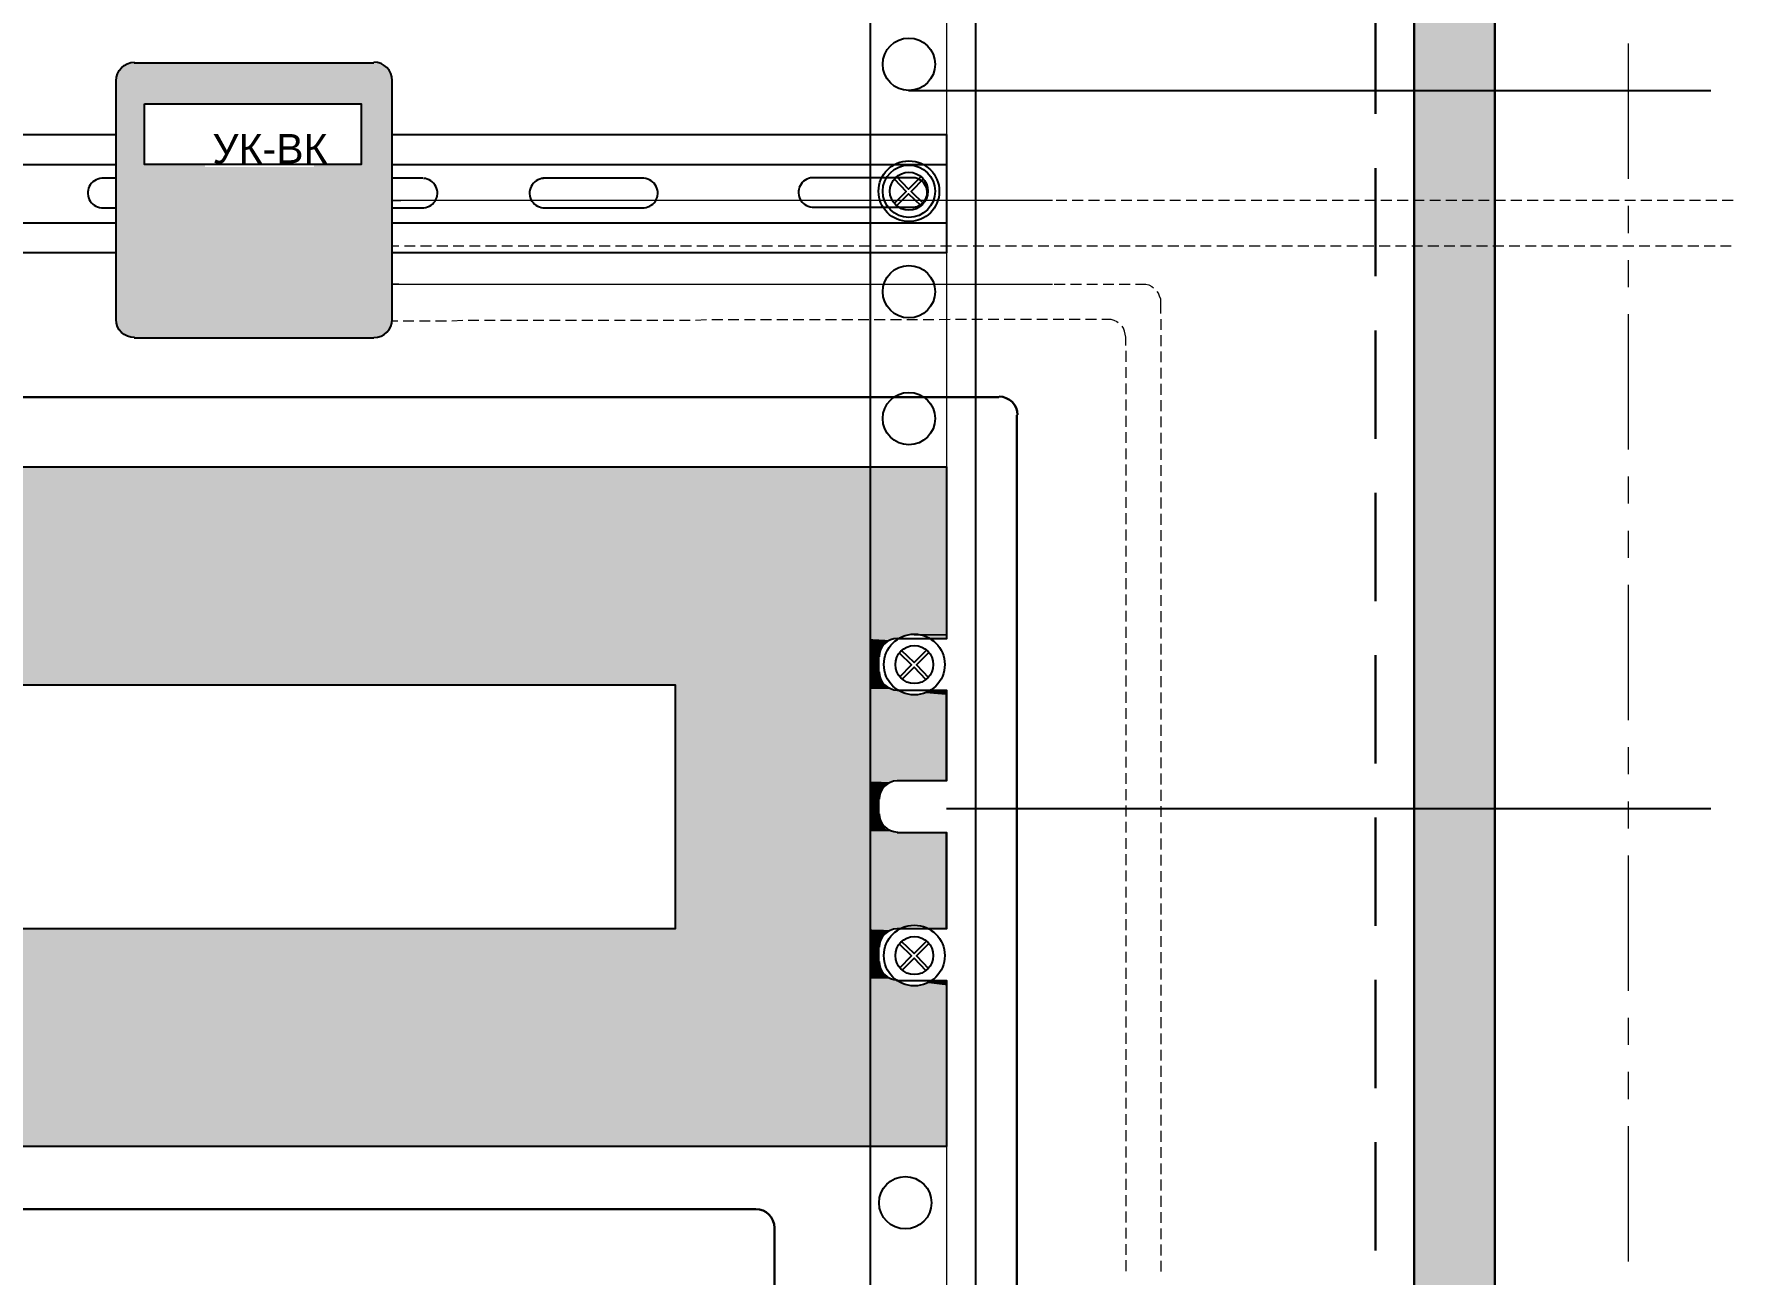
# Model space of a CAD drawing. Header units: millimetres. Extents: x -695119 to 412940, y -249585 to 622758.
# Drawn here: x 17.887 to 20.24, y 7.587 to 9.306 of the extents above; entities that cross this region are included whole.
import ezdxf

# ---------------------------------------------------------------- set-up
doc = ezdxf.new("R2010")
doc.units = ezdxf.units.MM
for name, color, linetype in [('PDF _(АР) Текст', 7, 'Continuous'), ('PDF __19D-Телекоммуникационные шкафы', 7, 'Continuous'), ('PDF _UTP', 1, 'Continuous'), ('PDF _Текст', 7, 'Continuous')]:
    doc.layers.add(name, color=color, linetype=linetype)
doc.layers.add('PDF _0', color=7, linetype='Continuous', lineweight=9)
doc.layers.add('PDF _Структурная', color=7, linetype='Continuous', true_color=0xc7c92c)
doc.styles.add('PDF Arial', font='arial.ttf')

msp = doc.modelspace()

# ---------------------------------------------------------------- linework, layer by layer
at = {"layer": 'PDF _(АР) Текст', "lineweight": 15}
for points in [[(19.9099, 6.4805), (19.9099, 11.7701), (14.8537, 11.7701), (14.8537, 6.4805)], [(19.7983, 6.4805), (19.7983, 11.6093), (14.9762, 11.6093), (14.9762, 6.4805)], [(19.1507, 11.6093), (19.1507, 8.4673)], [(19.1507, 7.994), (19.1507, 6.4805)]]:
    msp.add_lwpolyline(points, dxfattribs=at)
at = {"layer": 'PDF _(АР) Текст', "lineweight": 25}
for points in [[(19.0449, 11.6093), (19.0449, 6.4805)], [(19.1915, 6.4805), (19.1915, 11.6093)], [(18.0256, 9.2657), (18.3573, 9.2657)], [(18.3823, 9.2407), (18.3823, 8.9099)], [(19.0982, 9.2274), (20.2091, 9.2274)], [(18.0006, 9.0024), (15.7571, 9.0024), (15.7571, 9.1666), (18.0006, 9.1666)], [(18.3823, 9.1666), (19.1507, 9.1666), (19.1507, 9.0024), (18.3823, 9.0024)], [(15.7571, 9.1249), (18.0006, 9.1249)], [(18.3823, 9.1249), (19.1507, 9.1249)], [(19.1157, 9.1082), (19.0982, 9.0907), (19.0815, 9.1082)], [(18.4256, 9.1057), (18.3823, 9.1057)], [(19.0782, 9.1049), (19.0949, 9.0874), (19.0782, 9.0707)], [(19.1157, 9.0674), (19.0982, 9.0841), (19.0815, 9.0674)], [(19.119, 9.1049), (19.1015, 9.0874), (19.119, 9.0707)], [(17.9806, 9.0649), (18.0006, 9.0649)], [(18.3823, 9.0649), (18.4256, 9.0649)], [(18.5915, 9.0649), (18.7315, 9.0649)], [(18.9649, 9.0657), (19.104, 9.0657)], [(15.7571, 9.0441), (18.0006, 9.0441)], [(18.3823, 9.0441), (19.1507, 9.0441)], [(18.3573, 8.884), (18.0256, 8.884)], [(15.8263, 8.4673), (15.7571, 8.4673), (15.7571, 8.7057), (19.1507, 8.7057), (19.1507, 8.4673), (19.0824, 8.4673)], [(19.0849, 8.4482), (19.1024, 8.4315), (19.0849, 8.414)], [(19.1224, 8.4515), (19.1057, 8.4348), (19.0882, 8.4515)], [(19.1257, 8.4482), (19.109, 8.4315), (19.1257, 8.414)], [(19.0565, 8.4423), (19.0565, 8.4215)], [(19.1224, 8.4107), (19.1057, 8.4282), (19.0882, 8.4107)], [(19.0824, 8.3965), (19.1507, 8.3965)], [(19.0565, 8.2448), (19.0565, 8.2248)], [(19.1507, 8.2323), (20.2091, 8.2323)], [(19.0824, 8.199), (19.1507, 8.199)], [(19.1224, 8.0481), (19.1057, 8.0315), (19.0882, 8.0481)], [(19.0565, 8.0398), (19.0565, 8.0198)], [(19.0849, 8.0448), (19.1024, 8.0281), (19.0849, 8.0106)], [(19.1224, 8.0073), (19.1057, 8.0248), (19.0882, 8.0073)], [(19.1257, 8.0448), (19.109, 8.0281), (19.1257, 8.0106)], [(19.0824, 7.994), (19.1507, 7.994), (19.1507, 7.764), (15.7571, 7.764), (15.7571, 7.994), (15.8263, 7.994)]]:
    msp.add_lwpolyline(points, dxfattribs=at)
for points in [[(18.026, 8.8849, -0.414203), (18.0006, 8.9099), (18.0006, 9.2407, -0.414203), (18.026, 9.2666)], [(19.104, 9.1066), (18.9649, 9.1066, 1.00002), (18.9672, 9.0658)], [(18.0006, 9.1057), (17.9806, 9.1057, 1.00002), (17.9829, 9.0649)], [(18.7292, 9.0649, 1.00002), (18.7315, 9.1057), (18.5915, 9.1057)], [(19.1507, 8.2707), (19.0824, 8.2707, 0.414203), (19.0574, 8.2452)], [(19.1507, 8.0656), (19.0824, 8.0656, 0.414203), (19.0574, 8.0402)]]:
    msp.add_lwpolyline(points, format="xyb", dxfattribs=at)
for points in [[(18.0398, 9.2091), (18.3398, 9.2091), (18.3398, 9.1249), (18.0398, 9.1249)], [(17.3906, 8.404), (18.7748, 8.404), (18.7748, 8.0656), (17.3906, 8.0656), (16.0054, 8.0656), (16.0054, 8.404)], [(19.1507, 8.2707), (19.1507, 8.3965)], [(19.1507, 8.3965), (19.1507, 8.2707)], [(19.1507, 8.0656), (19.1507, 8.199)], [(19.1507, 8.199), (19.1507, 8.0656)]]:
    msp.add_lwpolyline(points, close=True, dxfattribs=at)
for centre, radius in [((19.0986, 9.2637), 0.0363), ((19.0986, 9.0878), 0.0421), ((19.0986, 9.0878), 0.0363), ((19.0986, 9.0878), 0.0263), ((19.0986, 8.9486), 0.0363), ((19.0986, 8.7728), 0.0363), ((19.1061, 8.4319), 0.0421), ((19.1061, 8.4319), 0.0263), ((19.1061, 8.0286), 0.0421), ((19.1061, 8.0286), 0.0263), ((19.0936, 7.686), 0.0363)]:
    msp.add_circle(centre, radius, dxfattribs=at)
for centre, radius, start, end in [((18.3577, 9.2412), 0.0254, 0.0011, 89.9989), ((19.1036, 9.0861), 0.0204, 266.9397, 86.942), ((18.4252, 9.0853), 0.0204, 266.9397, 86.942), ((18.5936, 9.0853), 0.0204, 93.058, 273.0603), ((18.3577, 8.9103), 0.0254, 270.0011, 359.9989), ((19.0828, 8.4428), 0.0254, 90.0011, 179.9989), ((19.0828, 8.4219), 0.0254, 180.0011, 269.9989), ((19.0828, 8.2252), 0.0254, 180.0011, 269.9989), ((19.0828, 8.0202), 0.0254, 180.0011, 269.9989)]:
    msp.add_arc(centre, radius, start, end, dxfattribs=at)
at = {"layer": 'PDF _0', "color": 252, "lineweight": 30, "true_color": 0x989898}
msp.add_lwpolyline([(19.7983, 11.6093), (19.9099, 11.6093), (19.9099, 6.4805), (19.7983, 6.4805)], close=True, dxfattribs=at)
at = {"layer": 'PDF _0', "color": 9, "lineweight": 0, "true_color": 0xc6c7ca}
msp.add_lwpolyline([(19.1507, 8.4732), (19.1057, 8.4732), (19.1507, 8.4732)], dxfattribs=at)
at = {"layer": 'PDF _0', "color": 9, "lineweight": 15, "true_color": 0xc6c7ca, "transparency": 33554559}
for points in [[(19.9099, 9.4933), (19.7983, 9.4933), (19.9099, 8.2323)], [(19.7983, 9.4933), (19.9099, 8.2323), (19.7983, 8.2323)], [(18.0023, 9.2491), (18.3823, 9.2449), (18.0006, 9.2449)], [(18.0039, 9.2532), (18.3806, 9.2491), (18.0023, 9.2491)], [(18.3806, 9.2491), (18.0023, 9.2491), (18.3823, 9.2449)], [(18.0064, 9.2574), (18.379, 9.2532), (18.0039, 9.2532)], [(18.379, 9.2532), (18.0039, 9.2532), (18.3806, 9.2491)], [(18.0098, 9.2599), (18.3765, 9.2574), (18.0064, 9.2574)], [(18.3765, 9.2574), (18.0064, 9.2574), (18.379, 9.2532)], [(18.0131, 9.2624), (18.3731, 9.2599), (18.0098, 9.2599)], [(18.3731, 9.2599), (18.0098, 9.2599), (18.3765, 9.2574)], [(18.0173, 9.2649), (18.3698, 9.2624), (18.0131, 9.2624)], [(18.3698, 9.2624), (18.0131, 9.2624), (18.3731, 9.2599)], [(18.0214, 9.2657), (18.3656, 9.2649), (18.0173, 9.2649)], [(18.3656, 9.2649), (18.0173, 9.2649), (18.3698, 9.2624)], [(18.0256, 9.2657), (18.3615, 9.2657), (18.0214, 9.2657)], [(18.3615, 9.2657), (18.0214, 9.2657), (18.3656, 9.2649)], [(18.3573, 9.2657), (18.0256, 9.2657), (18.3615, 9.2657)], [(18.3823, 9.2449), (18.0006, 9.2449), (18.3823, 9.2407)], [(18.0006, 9.2449), (18.3823, 9.2407), (18.0006, 9.2407)], [(18.3823, 9.2407), (18.0006, 9.2407), (18.3823, 9.2091)], [(18.0006, 9.2407), (18.3823, 9.2091), (18.0006, 9.2091)], [(18.0398, 9.2091), (18.0006, 9.2091), (18.0398, 9.1249)], [(18.0006, 9.2091), (18.0398, 9.1249), (18.0006, 9.1249)], [(18.3823, 9.2091), (18.3398, 9.2091), (18.3823, 9.1249)], [(18.3398, 9.2091), (18.3823, 9.1249), (18.3398, 9.1249)], [(18.1239, 9.1249), (18.0006, 9.1249), (18.1239, 9.1216)], [(18.0006, 9.1249), (18.1239, 9.1216), (18.0006, 9.1216)], [(18.3823, 9.1216), (18.0006, 9.1216), (18.3823, 8.9099)], [(18.0006, 9.1216), (18.3823, 8.9099), (18.0006, 8.9099)], [(18.3823, 9.1249), (18.2748, 9.1249), (18.3823, 9.1216)], [(18.2748, 9.1249), (18.3823, 9.1216), (18.2748, 9.1216)], [(18.3823, 8.9099), (18.0006, 8.9099), (18.3823, 8.9049)], [(18.0006, 8.9099), (18.3823, 8.9049), (18.0006, 8.9049)], [(18.3823, 8.9049), (18.0006, 8.9049), (18.3806, 8.9007)], [(18.0006, 8.9049), (18.3806, 8.9007), (18.0023, 8.9007)], [(18.3806, 8.9007), (18.0023, 8.9007), (18.379, 8.8965)], [(18.0023, 8.9007), (18.379, 8.8965), (18.0039, 8.8965)], [(18.379, 8.8965), (18.0039, 8.8965), (18.3765, 8.8932)], [(18.0039, 8.8965), (18.3765, 8.8932), (18.0064, 8.8932)], [(18.3765, 8.8932), (18.0064, 8.8932), (18.3731, 8.8899)], [(18.0064, 8.8932), (18.3731, 8.8899), (18.0098, 8.8899)], [(18.3731, 8.8899), (18.0098, 8.8899), (18.3698, 8.8874)], [(18.0098, 8.8899), (18.3698, 8.8874), (18.0131, 8.8874)], [(18.3698, 8.8874), (18.0131, 8.8874), (18.3656, 8.8857)], [(18.0131, 8.8874), (18.3656, 8.8857), (18.0173, 8.8857)], [(18.3656, 8.8857), (18.0173, 8.8857), (18.3615, 8.8849)], [(18.0173, 8.8857), (18.3615, 8.8849), (18.0214, 8.8849)], [(18.3615, 8.8849), (18.0214, 8.8849), (18.3573, 8.884)], [(18.0214, 8.8849), (18.3573, 8.884), (18.0256, 8.884)], [(19.0449, 8.7057), (15.8938, 8.7057), (19.0449, 8.404)], [(15.8938, 8.7057), (19.0449, 8.404), (15.8938, 8.404)], [(19.1507, 8.7057), (19.0449, 8.7057), (19.1507, 8.4732)], [(19.0449, 8.7057), (19.1507, 8.4732), (19.0449, 8.4732)], [(19.0982, 8.4732), (19.0982, 8.4732), (19.0449, 8.4732)], [(19.0982, 8.4732), (19.0449, 8.4732), (19.1057, 8.4732)], [(19.0982, 8.4732), (19.0449, 8.4732), (19.0907, 8.4707)], [(19.0449, 8.4732), (19.0907, 8.4707), (19.0449, 8.4707)], [(19.1057, 8.4732), (19.1507, 8.4732), (19.1132, 8.4732)], [(19.1507, 8.4732), (19.1132, 8.4732), (19.1507, 8.4707)], [(19.1132, 8.4732), (19.1507, 8.4707), (19.1207, 8.4707)], [(19.0907, 8.4707), (19.0449, 8.4707), (19.084, 8.4673)], [(19.0449, 8.4707), (19.084, 8.4673), (19.0449, 8.4673)], [(19.0774, 8.4673), (19.0774, 8.4673), (19.0449, 8.4673)], [(19.0774, 8.4673), (19.0449, 8.4673), (19.0824, 8.4673)], [(19.0774, 8.4673), (19.0449, 8.4673), (19.0732, 8.4657)], [(19.0449, 8.4673), (19.0732, 8.4657), (19.0449, 8.4657)], [(19.0732, 8.4657), (19.0449, 8.4657), (19.069, 8.464)], [(19.0449, 8.4657), (19.069, 8.464), (19.0449, 8.464)], [(19.069, 8.464), (19.0449, 8.464), (19.0657, 8.4615)], [(19.0449, 8.464), (19.0657, 8.4615), (19.0449, 8.4615)], [(19.0657, 8.4615), (19.0449, 8.4615), (19.0624, 8.4582)], [(19.0449, 8.4615), (19.0624, 8.4582), (19.0449, 8.4582)], [(19.0624, 8.4582), (19.0449, 8.4582), (19.0599, 8.4548)], [(19.0449, 8.4582), (19.0599, 8.4548), (19.0449, 8.4548)], [(19.0599, 8.4548), (19.0449, 8.4548), (19.0582, 8.4507)], [(19.0449, 8.4548), (19.0582, 8.4507), (19.0449, 8.4507)], [(19.0582, 8.4507), (19.0449, 8.4507), (19.0574, 8.4465)], [(19.0449, 8.4507), (19.0574, 8.4465), (19.0449, 8.4465)], [(19.1507, 8.4707), (19.1207, 8.4707), (19.1507, 8.4673)], [(19.1207, 8.4707), (19.1507, 8.4673), (19.1274, 8.4673)], [(19.0574, 8.4465), (19.0449, 8.4465), (19.0565, 8.4423)], [(19.0449, 8.4465), (19.0565, 8.4423), (19.0449, 8.4423)], [(19.0565, 8.4423), (19.0449, 8.4423), (19.0565, 8.4215)], [(19.0449, 8.4423), (19.0565, 8.4215), (19.0449, 8.4215)], [(19.0449, 8.404), (18.7748, 8.404), (19.0449, 8.0656)], [(18.7748, 8.404), (19.0449, 8.0656), (18.7748, 8.0656)], [(19.0565, 8.4215), (19.0449, 8.4215), (19.0574, 8.4173)], [(19.0449, 8.4215), (19.0574, 8.4173), (19.0449, 8.4173)], [(19.0574, 8.4173), (19.0449, 8.4173), (19.0582, 8.4132)], [(19.0449, 8.4173), (19.0582, 8.4132), (19.0449, 8.4132)], [(19.0582, 8.4132), (19.0449, 8.4132), (19.0599, 8.409)], [(19.0449, 8.4132), (19.0599, 8.409), (19.0449, 8.409)], [(19.0599, 8.409), (19.0449, 8.409), (19.0624, 8.4057)], [(19.0449, 8.409), (19.0624, 8.4057), (19.0449, 8.4057)], [(19.0624, 8.4057), (19.0449, 8.4057), (19.0657, 8.4023)], [(19.0449, 8.4057), (19.0657, 8.4023), (19.0449, 8.4023)], [(19.0657, 8.4023), (19.0449, 8.4023), (19.069, 8.3998)], [(19.0449, 8.4023), (19.069, 8.3998), (19.0449, 8.3998)], [(19.069, 8.3998), (19.0449, 8.3998), (19.0732, 8.3982)], [(19.0449, 8.3998), (19.0732, 8.3982), (19.0449, 8.3982)], [(19.0732, 8.3982), (19.0449, 8.3982), (19.0774, 8.3965)], [(19.0449, 8.3982), (19.0774, 8.3965), (19.0449, 8.3965)], [(19.0824, 8.3965), (19.0824, 8.3965), (19.0449, 8.3965)], [(19.0824, 8.3965), (19.0449, 8.3965), (19.0774, 8.3965)], [(19.0824, 8.3965), (19.0449, 8.3965), (19.089, 8.3923)], [(19.0449, 8.3965), (19.089, 8.3923), (19.0449, 8.3923)], [(19.089, 8.3923), (19.0449, 8.3923), (19.0974, 8.3898)], [(19.0449, 8.3923), (19.0974, 8.3898), (19.0449, 8.3898)], [(19.0974, 8.3898), (19.0449, 8.3898), (19.1057, 8.389)], [(19.0449, 8.3898), (19.1057, 8.389), (19.0449, 8.389)], [(19.1507, 8.389), (19.0449, 8.389), (19.1507, 8.2707)], [(19.0449, 8.389), (19.1507, 8.2707), (19.0449, 8.2707)], [(19.114, 8.3898), (19.1507, 8.389), (19.1057, 8.389)], [(19.1215, 8.3923), (19.1507, 8.3898), (19.114, 8.3898)], [(19.1507, 8.3898), (19.114, 8.3898), (19.1507, 8.389)], [(19.129, 8.3965), (19.1507, 8.3923), (19.1215, 8.3923)], [(19.1507, 8.3923), (19.1215, 8.3923), (19.1507, 8.3898)], [(19.1507, 8.3965), (19.129, 8.3965), (19.1507, 8.3923)], [(19.0824, 8.2707), (19.0449, 8.2707), (19.0774, 8.2698)], [(19.0449, 8.2707), (19.0774, 8.2698), (19.0449, 8.2698)], [(19.0774, 8.2698), (19.0449, 8.2698), (19.0732, 8.269)], [(19.0449, 8.2698), (19.0732, 8.269), (19.0449, 8.269)], [(19.0732, 8.269), (19.0449, 8.269), (19.069, 8.2673)], [(19.0449, 8.269), (19.069, 8.2673), (19.0449, 8.2673)], [(19.069, 8.2673), (19.0449, 8.2673), (19.0657, 8.2648)], [(19.0449, 8.2673), (19.0657, 8.2648), (19.0449, 8.2648)], [(19.0657, 8.2648), (19.0449, 8.2648), (19.0624, 8.2615)], [(19.0449, 8.2648), (19.0624, 8.2615), (19.0449, 8.2615)], [(19.0624, 8.2615), (19.0449, 8.2615), (19.0599, 8.2573)], [(19.0449, 8.2615), (19.0599, 8.2573), (19.0449, 8.2573)], [(19.0599, 8.2573), (19.0449, 8.2573), (19.0582, 8.254)], [(19.0449, 8.2573), (19.0582, 8.254), (19.0449, 8.254)], [(19.0582, 8.254), (19.0449, 8.254), (19.0574, 8.249)], [(19.0449, 8.254), (19.0574, 8.249), (19.0449, 8.249)], [(19.0574, 8.249), (19.0449, 8.249), (19.0565, 8.2448)], [(19.0449, 8.249), (19.0565, 8.2448), (19.0449, 8.2448)], [(19.0565, 8.2448), (19.0449, 8.2448), (19.0565, 8.2248)], [(19.0449, 8.2448), (19.0565, 8.2248), (19.0449, 8.2248)], [(19.0565, 8.2248), (19.0449, 8.2248), (19.0574, 8.2198)], [(19.0449, 8.2248), (19.0574, 8.2198), (19.0449, 8.2198)], [(19.0574, 8.2198), (19.0449, 8.2198), (19.0582, 8.2157)], [(19.0449, 8.2198), (19.0582, 8.2157), (19.0449, 8.2157)], [(19.0582, 8.2157), (19.0449, 8.2157), (19.0599, 8.2115)], [(19.0449, 8.2157), (19.0599, 8.2115), (19.0449, 8.2115)], [(19.9099, 8.2323), (19.7983, 8.2323), (19.9099, 7.0414)], [(19.7983, 8.2323), (19.9099, 7.0414), (19.7983, 7.0414)], [(19.0599, 8.2115), (19.0449, 8.2115), (19.0624, 8.2082)], [(19.0449, 8.2115), (19.0624, 8.2082), (19.0449, 8.2082)], [(19.0624, 8.2082), (19.0449, 8.2082), (19.0657, 8.2048)], [(19.0449, 8.2082), (19.0657, 8.2048), (19.0449, 8.2048)], [(19.0657, 8.2048), (19.0449, 8.2048), (19.069, 8.2023)], [(19.0449, 8.2048), (19.069, 8.2023), (19.0449, 8.2023)], [(19.069, 8.2023), (19.0449, 8.2023), (19.0732, 8.2007)], [(19.0449, 8.2023), (19.0732, 8.2007), (19.0449, 8.2007)], [(19.0732, 8.2007), (19.0449, 8.2007), (19.0774, 8.1998)], [(19.0449, 8.2007), (19.0774, 8.1998), (19.0449, 8.1998)], [(19.0774, 8.1998), (19.0449, 8.1998), (19.0824, 8.199)], [(19.0449, 8.1998), (19.0824, 8.199), (19.0449, 8.199)], [(19.1507, 8.199), (19.0449, 8.199), (19.1507, 8.0698)], [(19.0449, 8.199), (19.1507, 8.0698), (19.0449, 8.0698)], [(19.0449, 8.0656), (16.5422, 8.0656), (19.0449, 7.764)], [(16.5422, 8.0656), (19.0449, 7.764), (16.5422, 7.764)], [(19.1015, 8.0698), (19.0449, 8.0698), (19.094, 8.0681)], [(19.0449, 8.0698), (19.094, 8.0681), (19.0449, 8.0681)], [(19.094, 8.0681), (19.0449, 8.0681), (19.0865, 8.0656)], [(19.0449, 8.0681), (19.0865, 8.0656), (19.0449, 8.0656)], [(19.0824, 8.0656), (19.0449, 8.0656), (19.0774, 8.0648)], [(19.0449, 8.0656), (19.0774, 8.0648), (19.0449, 8.0648)], [(19.0774, 8.0648), (19.0449, 8.0648), (19.0732, 8.064)], [(19.0449, 8.0648), (19.0732, 8.064), (19.0449, 8.064)], [(19.0732, 8.064), (19.0449, 8.064), (19.069, 8.0623)], [(19.0449, 8.064), (19.069, 8.0623), (19.0449, 8.0623)], [(19.069, 8.0623), (19.0449, 8.0623), (19.0657, 8.0598)], [(19.0449, 8.0623), (19.0657, 8.0598), (19.0449, 8.0598)], [(19.0657, 8.0598), (19.0449, 8.0598), (19.0624, 8.0565)], [(19.0449, 8.0598), (19.0624, 8.0565), (19.0449, 8.0565)], [(19.0624, 8.0565), (19.0449, 8.0565), (19.0599, 8.0531)], [(19.0449, 8.0565), (19.0599, 8.0531), (19.0449, 8.0531)], [(19.0599, 8.0531), (19.0449, 8.0531), (19.0582, 8.049)], [(19.0449, 8.0531), (19.0582, 8.049), (19.0449, 8.049)], [(19.0582, 8.049), (19.0449, 8.049), (19.0574, 8.0448)], [(19.0449, 8.049), (19.0574, 8.0448), (19.0449, 8.0448)], [(19.1507, 8.0698), (19.1099, 8.0698), (19.1507, 8.0681)], [(19.1099, 8.0698), (19.1507, 8.0681), (19.1174, 8.0681)], [(19.1507, 8.0681), (19.1174, 8.0681), (19.1507, 8.0656)], [(19.1174, 8.0681), (19.1507, 8.0656), (19.1249, 8.0656)], [(19.0574, 8.0448), (19.0449, 8.0448), (19.0565, 8.0398)], [(19.0449, 8.0448), (19.0565, 8.0398), (19.0449, 8.0398)], [(19.0565, 8.0398), (19.0449, 8.0398), (19.0565, 8.0198)], [(19.0449, 8.0398), (19.0565, 8.0198), (19.0449, 8.0198)], [(19.0565, 8.0198), (19.0449, 8.0198), (19.0574, 8.0148)], [(19.0449, 8.0198), (19.0574, 8.0148), (19.0449, 8.0148)], [(19.0574, 8.0148), (19.0449, 8.0148), (19.0582, 8.0106)], [(19.0449, 8.0148), (19.0582, 8.0106), (19.0449, 8.0106)], [(19.0582, 8.0106), (19.0449, 8.0106), (19.0607, 8.0065)], [(19.0449, 8.0106), (19.0607, 8.0065), (19.0449, 8.0065)], [(19.0607, 8.0065), (19.0449, 8.0065), (19.0632, 8.0023)], [(19.0449, 8.0065), (19.0632, 8.0023), (19.0449, 8.0023)], [(19.0632, 8.0023), (19.0449, 8.0023), (19.0674, 7.999)], [(19.0449, 8.0023), (19.0674, 7.999), (19.0449, 7.999)], [(19.0674, 7.999), (19.0449, 7.999), (19.0707, 7.9965)], [(19.0449, 7.999), (19.0707, 7.9965), (19.0449, 7.9965)], [(19.0707, 7.9965), (19.0449, 7.9965), (19.0757, 7.9948)], [(19.0449, 7.9965), (19.0757, 7.9948), (19.0449, 7.9948)], [(19.0757, 7.9948), (19.0449, 7.9948), (19.0799, 7.994)], [(19.0449, 7.9948), (19.0799, 7.994), (19.0449, 7.994)], [(19.0799, 7.994), (19.0449, 7.994), (19.0865, 7.9906)], [(19.0449, 7.994), (19.0865, 7.9906), (19.0449, 7.9906)], [(19.0865, 7.9906), (19.0449, 7.9906), (19.094, 7.9873)], [(19.0449, 7.9906), (19.094, 7.9873), (19.0449, 7.9873)], [(19.094, 7.9873), (19.0449, 7.9873), (19.1015, 7.9865)], [(19.0449, 7.9873), (19.1015, 7.9865), (19.0449, 7.9865)], [(19.109, 7.9865), (19.109, 7.9865), (19.0449, 7.9865)], [(19.109, 7.9865), (19.0449, 7.9865), (19.1015, 7.9865)], [(19.1507, 7.9865), (19.0449, 7.9865), (19.1507, 7.764)], [(19.0449, 7.9865), (19.1507, 7.764), (19.0449, 7.764)], [(19.1165, 7.9873), (19.1507, 7.9865), (19.109, 7.9865)], [(19.109, 7.9865), (19.1507, 7.9865), (19.1507, 7.9865)], [(19.1507, 7.9865), (19.1507, 7.9865), (19.109, 7.9865)], [(19.124, 7.9906), (19.1507, 7.9873), (19.1165, 7.9873)], [(19.1507, 7.9873), (19.1165, 7.9873), (19.1507, 7.9865)], [(19.1307, 7.994), (19.1507, 7.9906), (19.124, 7.9906)], [(19.1507, 7.9906), (19.124, 7.9906), (19.1507, 7.9873)], [(19.1507, 7.994), (19.1307, 7.994), (19.1507, 7.9906)]]:
    msp.add_solid(points, dxfattribs=at)
at = {"layer": 'PDF _0', "color": 7, "lineweight": 15, "true_color": 0xffffff, "transparency": 33554559}
for points in [[(18.0023, 9.2491), (18.3823, 9.2449), (18.0006, 9.2449)], [(18.0039, 9.2532), (18.3806, 9.2491), (18.0023, 9.2491)], [(18.3806, 9.2491), (18.0023, 9.2491), (18.3823, 9.2449)], [(18.0064, 9.2574), (18.379, 9.2532), (18.0039, 9.2532)], [(18.379, 9.2532), (18.0039, 9.2532), (18.3806, 9.2491)], [(18.0098, 9.2599), (18.3765, 9.2574), (18.0064, 9.2574)], [(18.3765, 9.2574), (18.0064, 9.2574), (18.379, 9.2532)], [(18.0131, 9.2624), (18.3731, 9.2599), (18.0098, 9.2599)], [(18.3731, 9.2599), (18.0098, 9.2599), (18.3765, 9.2574)], [(18.0173, 9.2649), (18.3698, 9.2624), (18.0131, 9.2624)], [(18.3698, 9.2624), (18.0131, 9.2624), (18.3731, 9.2599)], [(18.0214, 9.2657), (18.3656, 9.2649), (18.0173, 9.2649)], [(18.3656, 9.2649), (18.0173, 9.2649), (18.3698, 9.2624)], [(18.0256, 9.2657), (18.3615, 9.2657), (18.0214, 9.2657)], [(18.3615, 9.2657), (18.0214, 9.2657), (18.3656, 9.2649)], [(18.3573, 9.2657), (18.0256, 9.2657), (18.3615, 9.2657)], [(18.3823, 9.2449), (18.0006, 9.2449), (18.3823, 9.2407)], [(18.0006, 9.2449), (18.3823, 9.2407), (18.0006, 9.2407)], [(18.3823, 9.2407), (18.0006, 9.2407), (18.3823, 9.2091)], [(18.0006, 9.2407), (18.3823, 9.2091), (18.0006, 9.2091)], [(18.0398, 9.2091), (18.0006, 9.2091), (18.0398, 9.1249)], [(18.0006, 9.2091), (18.0398, 9.1249), (18.0006, 9.1249)], [(18.3823, 9.2091), (18.3398, 9.2091), (18.3823, 9.1249)], [(18.3398, 9.2091), (18.3823, 9.1249), (18.3398, 9.1249)], [(18.1239, 9.1249), (18.0006, 9.1249), (18.1239, 9.1216)], [(18.0006, 9.1249), (18.1239, 9.1216), (18.0006, 9.1216)], [(18.3823, 9.1216), (18.0006, 9.1216), (18.3823, 8.9099)], [(18.0006, 9.1216), (18.3823, 8.9099), (18.0006, 8.9099)], [(18.3823, 9.1249), (18.2748, 9.1249), (18.3823, 9.1216)], [(18.2748, 9.1249), (18.3823, 9.1216), (18.2748, 9.1216)], [(18.3823, 8.9099), (18.0006, 8.9099), (18.3823, 8.9049)], [(18.0006, 8.9099), (18.3823, 8.9049), (18.0006, 8.9049)], [(18.3823, 8.9049), (18.0006, 8.9049), (18.3806, 8.9007)], [(18.0006, 8.9049), (18.3806, 8.9007), (18.0023, 8.9007)], [(18.3806, 8.9007), (18.0023, 8.9007), (18.379, 8.8965)], [(18.0023, 8.9007), (18.379, 8.8965), (18.0039, 8.8965)], [(18.379, 8.8965), (18.0039, 8.8965), (18.3765, 8.8932)], [(18.0039, 8.8965), (18.3765, 8.8932), (18.0064, 8.8932)], [(18.3765, 8.8932), (18.0064, 8.8932), (18.3731, 8.8899)], [(18.0064, 8.8932), (18.3731, 8.8899), (18.0098, 8.8899)], [(18.3731, 8.8899), (18.0098, 8.8899), (18.3698, 8.8874)], [(18.0098, 8.8899), (18.3698, 8.8874), (18.0131, 8.8874)], [(18.3698, 8.8874), (18.0131, 8.8874), (18.3656, 8.8857)], [(18.0131, 8.8874), (18.3656, 8.8857), (18.0173, 8.8857)], [(18.3656, 8.8857), (18.0173, 8.8857), (18.3615, 8.8849)], [(18.0173, 8.8857), (18.3615, 8.8849), (18.0214, 8.8849)], [(18.3615, 8.8849), (18.0214, 8.8849), (18.3573, 8.884)], [(18.0214, 8.8849), (18.3573, 8.884), (18.0256, 8.884)]]:
    msp.add_solid(points, dxfattribs=at)
at = {"layer": 'PDF __19D-Телекоммуникационные шкафы', "lineweight": 0}
for points in [[(20.0949, 9.2924), (20.0949, 9.1049)], [(20.0949, 9.0674), (20.0949, 9.0299)], [(20.0949, 8.9924), (20.0949, 8.9549)], [(20.0949, 8.9174), (20.0949, 8.7299)], [(20.0949, 8.6924), (20.0949, 8.6549)], [(20.0949, 8.6174), (20.0949, 8.5799)], [(20.0949, 8.5424), (20.0949, 8.3548)], [(20.0949, 8.3173), (20.0949, 8.2798)], [(20.0949, 8.2423), (20.0949, 8.2048)], [(20.0949, 8.1673), (20.0949, 7.9798)], [(20.0949, 7.9423), (20.0949, 7.9048)], [(20.0949, 7.8673), (20.0949, 7.8298)], [(20.0949, 7.7923), (20.0949, 7.6048)]]:
    msp.add_lwpolyline(points, dxfattribs=at)
at = {"layer": 'PDF _UTP', "color": 30, "lineweight": 30, "true_color": 0xf26621}
for points in [[(19.7449, 9.3449), (19.7449, 9.1949)], [(19.7449, 9.1199), (19.7449, 8.9699)], [(19.7449, 8.8949), (19.7449, 8.7449)], [(19.7449, 8.6699), (19.7449, 8.5198)], [(19.7449, 8.4448), (19.7449, 8.2948)], [(19.7449, 8.2198), (19.7449, 8.0698)], [(19.7449, 7.9948), (19.7449, 7.8448)], [(19.7449, 7.7698), (19.7449, 7.6198)]]:
    msp.add_lwpolyline(points, dxfattribs=at)
at = {"layer": 'PDF _UTP', "lineweight": 0}
for points in [[(19.2974, 9.0749), (18.3823, 9.0749), (18.3948, 9.0749)], [(18.4173, 9.0749), (18.4023, 9.0749)], [(18.4398, 9.0749), (18.4248, 9.0749)], [(18.4623, 9.0749), (18.4473, 9.0749)], [(18.4848, 9.0749), (18.4698, 9.0749)], [(18.5073, 9.0749), (18.4923, 9.0749)], [(18.5298, 9.0749), (18.5148, 9.0749)], [(18.5523, 9.0749), (18.5373, 9.0749)], [(18.5748, 9.0749), (18.5598, 9.0749)], [(18.5973, 9.0749), (18.5823, 9.0749)], [(18.6198, 9.0749), (18.6048, 9.0749)], [(18.6423, 9.0749), (18.6273, 9.0749)], [(18.6648, 9.0749), (18.6498, 9.0749)], [(18.6873, 9.0749), (18.6723, 9.0749)], [(18.7098, 9.0749), (18.6948, 9.0749)], [(18.7323, 9.0749), (18.7173, 9.0749)], [(18.7548, 9.0749), (18.7398, 9.0749)], [(18.7773, 9.0749), (18.7623, 9.0749)], [(18.7998, 9.0749), (18.7848, 9.0749)], [(18.8223, 9.0749), (18.8073, 9.0749)], [(18.8448, 9.0749), (18.8298, 9.0749)], [(18.8673, 9.0749), (18.8523, 9.0749)], [(18.8898, 9.0749), (18.8748, 9.0749)], [(18.9123, 9.0749), (18.8973, 9.0749)], [(18.9348, 9.0749), (18.9198, 9.0749)], [(18.9573, 9.0749), (18.9423, 9.0749)], [(18.9799, 9.0749), (18.9649, 9.0749)], [(19.0024, 9.0749), (18.9874, 9.0749)], [(19.0249, 9.0749), (19.0099, 9.0749)], [(19.0474, 9.0749), (19.0324, 9.0749)], [(19.0699, 9.0749), (19.0549, 9.0749)], [(19.0924, 9.0749), (19.0774, 9.0749)], [(19.1149, 9.0749), (19.0999, 9.0749)], [(19.1374, 9.0749), (19.1224, 9.0749)], [(19.1599, 9.0749), (19.1449, 9.0749)], [(19.1824, 9.0749), (19.1674, 9.0749)], [(19.2049, 9.0749), (19.1899, 9.0749)], [(19.2274, 9.0749), (19.2124, 9.0749)], [(19.2499, 9.0749), (19.2349, 9.0749)], [(19.2724, 9.0749), (19.2574, 9.0749)], [(19.2949, 9.0749), (19.2799, 9.0749)], [(19.3174, 9.0749), (19.3024, 9.0749)], [(19.3399, 9.0749), (19.3249, 9.0749)], [(19.3624, 9.0749), (19.3474, 9.0749)], [(19.3849, 9.0749), (19.3699, 9.0749)], [(19.4074, 9.0749), (19.3924, 9.0749)], [(19.4299, 9.0749), (19.4149, 9.0749)], [(19.4524, 9.0749), (19.4374, 9.0749)], [(19.4749, 9.0749), (19.4599, 9.0749)], [(19.4974, 9.0749), (19.4824, 9.0749)], [(19.5199, 9.0749), (19.5049, 9.0749)], [(19.5424, 9.0749), (19.5274, 9.0749)], [(19.5649, 9.0749), (19.5499, 9.0749)], [(19.5874, 9.0749), (19.5724, 9.0749)], [(19.6099, 9.0749), (19.5949, 9.0749)], [(19.6324, 9.0749), (19.6174, 9.0749)], [(19.6549, 9.0749), (19.6399, 9.0749)], [(19.6774, 9.0749), (19.6624, 9.0749)], [(19.6999, 9.0749), (19.6849, 9.0749)], [(19.7224, 9.0749), (19.7074, 9.0749)], [(19.7449, 9.0749), (19.7299, 9.0749)], [(19.7674, 9.0749), (19.7524, 9.0749)], [(19.7899, 9.0749), (19.7749, 9.0749)], [(19.8124, 9.0749), (19.7974, 9.0749)], [(19.8349, 9.0749), (19.8199, 9.0749)], [(19.8574, 9.0749), (19.8424, 9.0749)], [(19.8799, 9.0749), (19.8649, 9.0749)], [(19.9024, 9.0749), (19.8874, 9.0749)], [(19.9249, 9.0749), (19.9099, 9.0749)], [(19.9474, 9.0749), (19.9324, 9.0749)], [(19.9699, 9.0749), (19.9549, 9.0749)], [(19.9924, 9.0749), (19.9774, 9.0749)], [(20.0149, 9.0749), (19.9999, 9.0749)], [(20.0374, 9.0749), (20.0224, 9.0749)], [(20.0599, 9.0749), (20.0449, 9.0749)], [(20.0824, 9.0749), (20.0674, 9.0749)], [(20.1049, 9.0749), (20.0899, 9.0749)], [(20.1274, 9.0749), (20.1124, 9.0749)], [(20.1499, 9.0749), (20.1349, 9.0749)], [(20.1724, 9.0749), (20.1574, 9.0749)], [(20.1949, 9.0749), (20.1799, 9.0749)], [(20.2175, 9.0749), (20.2024, 9.0749)], [(20.24, 9.0749), (20.225, 9.0749)], [(18.3923, 9.0116), (18.3823, 9.0116)], [(18.4148, 9.0116), (18.3998, 9.0116)], [(18.4373, 9.0116), (18.4223, 9.0116)], [(18.4598, 9.0116), (18.4448, 9.0116)], [(18.4823, 9.0116), (18.4673, 9.0116)], [(18.5048, 9.0116), (18.4898, 9.0116)], [(18.5273, 9.0116), (18.5123, 9.0116)], [(18.5498, 9.0116), (18.5348, 9.0116)], [(18.5723, 9.0116), (18.5573, 9.0116)], [(18.5948, 9.0116), (18.5798, 9.0116)], [(18.6173, 9.0116), (18.6023, 9.0116)], [(18.6398, 9.0116), (18.6248, 9.0116)], [(18.6623, 9.0116), (18.6473, 9.0116)], [(18.6848, 9.0116), (18.6698, 9.0116)], [(18.7073, 9.0116), (18.6923, 9.0116)], [(18.7298, 9.0116), (18.7148, 9.0116)], [(18.7523, 9.0116), (18.7373, 9.0116)], [(18.7748, 9.0116), (18.7598, 9.0116)], [(18.7973, 9.0116), (18.7823, 9.0116)], [(18.8198, 9.0116), (18.8048, 9.0116)], [(18.8423, 9.0116), (18.8273, 9.0116)], [(18.8648, 9.0116), (18.8498, 9.0116)], [(18.8873, 9.0116), (18.8723, 9.0116)], [(18.9098, 9.0116), (18.8948, 9.0116)], [(18.9323, 9.0116), (18.9173, 9.0116)], [(18.9548, 9.0116), (18.9398, 9.0116)], [(18.9774, 9.0116), (18.9624, 9.0116)], [(18.9999, 9.0116), (18.9849, 9.0116)], [(19.0224, 9.0116), (19.0074, 9.0116)], [(19.0449, 9.0116), (19.0299, 9.0116)], [(19.0674, 9.0116), (19.0524, 9.0116)], [(19.0899, 9.0116), (19.0749, 9.0116)], [(19.1124, 9.0116), (19.0974, 9.0116)], [(19.1349, 9.0116), (19.1199, 9.0116)], [(19.1574, 9.0116), (19.1424, 9.0116)], [(19.1799, 9.0116), (19.1649, 9.0116)], [(19.2024, 9.0116), (19.1874, 9.0116)], [(19.2249, 9.0116), (19.2099, 9.0116)], [(19.2474, 9.0116), (19.2324, 9.0116)], [(19.2699, 9.0116), (19.2549, 9.0116)], [(19.2924, 9.0116), (19.2774, 9.0116)], [(19.3149, 9.0116), (19.2999, 9.0116)], [(19.3374, 9.0116), (19.3224, 9.0116)], [(19.3599, 9.0116), (19.3449, 9.0116)], [(19.3824, 9.0116), (19.3674, 9.0116)], [(19.4049, 9.0116), (19.3899, 9.0116)], [(19.4274, 9.0116), (19.4124, 9.0116)], [(19.4499, 9.0116), (19.4349, 9.0116)], [(19.4724, 9.0116), (19.4574, 9.0116)], [(19.4949, 9.0116), (19.4799, 9.0116)], [(19.5174, 9.0116), (19.5024, 9.0116)], [(19.5399, 9.0116), (19.5249, 9.0116)], [(19.5624, 9.0116), (19.5474, 9.0116)], [(19.5849, 9.0116), (19.5699, 9.0116)], [(19.6074, 9.0116), (19.5924, 9.0116)], [(19.6299, 9.0116), (19.6149, 9.0116)], [(19.6524, 9.0116), (19.6374, 9.0116)], [(19.6749, 9.0116), (19.6599, 9.0116)], [(19.6974, 9.0116), (19.6824, 9.0116)], [(19.7199, 9.0116), (19.7049, 9.0116)], [(19.7424, 9.0116), (19.7274, 9.0116)], [(19.7649, 9.0116), (19.7499, 9.0116)], [(19.7874, 9.0116), (19.7724, 9.0116)], [(19.8099, 9.0116), (19.7949, 9.0116)], [(19.8324, 9.0116), (19.8174, 9.0116)], [(19.8549, 9.0116), (19.8399, 9.0116)], [(19.8774, 9.0116), (19.8624, 9.0116)], [(19.8999, 9.0116), (19.8849, 9.0116)], [(19.9224, 9.0116), (19.9074, 9.0116)], [(19.9449, 9.0116), (19.9299, 9.0116)], [(19.9674, 9.0116), (19.9524, 9.0116)], [(19.9899, 9.0116), (19.9749, 9.0116)], [(20.0124, 9.0116), (19.9974, 9.0116)], [(20.0349, 9.0116), (20.0199, 9.0116)], [(20.0574, 9.0116), (20.0424, 9.0116)], [(20.0799, 9.0116), (20.0649, 9.0116)], [(20.1024, 9.0116), (20.0874, 9.0116)], [(20.1249, 9.0116), (20.1099, 9.0116)], [(20.1474, 9.0116), (20.1324, 9.0116)], [(20.1699, 9.0116), (20.1549, 9.0116)], [(20.1924, 9.0116), (20.1774, 9.0116)], [(20.215, 9.0116), (20.1999, 9.0116)], [(20.2375, 9.0116), (20.2225, 9.0116)], [(18.3923, 8.9591), (18.3823, 8.9591), (19.2974, 8.9591)], [(18.3998, 8.9591), (18.4148, 8.9591)], [(18.4223, 8.9591), (18.4373, 8.9591)], [(18.4448, 8.9591), (18.4598, 8.9591)], [(18.4673, 8.9591), (18.4823, 8.9591)], [(18.4898, 8.9591), (18.5048, 8.9591)], [(18.5123, 8.9591), (18.5273, 8.9591)], [(18.5348, 8.9591), (18.5498, 8.9591)], [(18.5573, 8.9591), (18.5723, 8.9591)], [(18.5798, 8.9591), (18.5948, 8.9591)], [(18.6023, 8.9591), (18.6173, 8.9591)], [(18.6248, 8.9591), (18.6398, 8.9591)], [(18.6473, 8.9591), (18.6623, 8.9591)], [(18.6698, 8.9591), (18.6848, 8.9591)], [(18.6923, 8.9591), (18.7073, 8.9591)], [(18.7148, 8.9591), (18.7298, 8.9591)], [(18.7373, 8.9591), (18.7523, 8.9591)], [(18.7598, 8.9591), (18.7748, 8.9591)], [(18.7823, 8.9591), (18.7973, 8.9591)], [(18.8048, 8.9591), (18.8198, 8.9591)], [(18.8273, 8.9591), (18.8423, 8.9591)], [(18.8498, 8.9591), (18.8648, 8.9591)], [(18.8723, 8.9591), (18.8873, 8.9591)], [(18.8948, 8.9591), (18.9098, 8.9591)], [(18.9173, 8.9591), (18.9323, 8.9591)], [(18.9398, 8.9591), (18.9548, 8.9591)], [(18.9624, 8.9591), (18.9774, 8.9591)], [(18.9849, 8.9591), (18.9999, 8.9591)], [(19.0074, 8.9591), (19.0224, 8.9591)], [(19.0299, 8.9591), (19.0449, 8.9591)], [(19.0524, 8.9591), (19.0674, 8.9591)], [(19.0749, 8.9591), (19.0899, 8.9591)], [(19.0974, 8.9591), (19.1124, 8.9591)], [(19.1199, 8.9591), (19.1349, 8.9591)], [(19.1424, 8.9591), (19.1574, 8.9591)], [(19.1649, 8.9591), (19.1799, 8.9591)], [(19.1874, 8.9591), (19.2024, 8.9591)], [(19.2099, 8.9591), (19.2249, 8.9591)], [(19.2324, 8.9591), (19.2474, 8.9591)], [(19.2549, 8.9591), (19.2699, 8.9591)], [(19.2774, 8.9591), (19.2924, 8.9591)], [(19.2999, 8.9591), (19.3149, 8.9591)], [(19.3224, 8.9591), (19.3374, 8.9591)], [(19.3449, 8.9591), (19.3599, 8.9591)], [(19.3674, 8.9591), (19.3824, 8.9591)], [(19.3899, 8.9591), (19.4049, 8.9591)], [(19.4124, 8.9591), (19.4224, 8.9591), (19.4266, 8.9591), (19.4307, 8.9582), (19.4349, 8.9557), (19.4374, 8.954)], [(19.4474, 8.9182), (19.4474, 8.934), (19.4474, 8.9382), (19.4457, 8.9424), (19.4441, 8.9465), (19.4424, 8.949)], [(18.3823, 8.9082), (18.3906, 8.9082)], [(18.3981, 8.9082), (18.4131, 8.9082)], [(18.4206, 8.9082), (18.4356, 8.9082)], [(18.4431, 8.9082), (18.4581, 8.9082)], [(18.4656, 8.9082), (18.4806, 8.909)], [(18.4881, 8.909), (18.5031, 8.909)], [(18.5106, 8.909), (18.5256, 8.909)], [(18.5331, 8.909), (18.5482, 8.909)], [(18.5557, 8.909), (18.5707, 8.909)], [(18.5782, 8.909), (18.5932, 8.909)], [(18.6007, 8.909), (18.6157, 8.909)], [(18.6232, 8.909), (18.6382, 8.909)], [(18.6457, 8.909), (18.6607, 8.909)], [(18.6682, 8.909), (18.6832, 8.909)], [(18.6907, 8.909), (18.7057, 8.909)], [(18.7132, 8.909), (18.7282, 8.909)], [(18.7357, 8.909), (18.7507, 8.909)], [(18.7582, 8.909), (18.7732, 8.909)], [(18.7807, 8.909), (18.7957, 8.909)], [(18.8032, 8.909), (18.8182, 8.9099)], [(18.8257, 8.9099), (18.8407, 8.9099)], [(18.8482, 8.9099), (18.8632, 8.9099)], [(18.8707, 8.9099), (18.8857, 8.9099)], [(18.8932, 8.9099), (18.9082, 8.9099)], [(18.9157, 8.9099), (18.9307, 8.9099)], [(18.9382, 8.9099), (18.9532, 8.9099)], [(18.9607, 8.9099), (18.9757, 8.9099)], [(18.9832, 8.9099), (18.9982, 8.9099)], [(19.0057, 8.9099), (19.0207, 8.9099)], [(19.0282, 8.9099), (19.0432, 8.9099)], [(19.0507, 8.9099), (19.0657, 8.9099)], [(19.0732, 8.9099), (19.0882, 8.9099)], [(19.0957, 8.9099), (19.1107, 8.9099)], [(19.1182, 8.9099), (19.1332, 8.9099)], [(19.1407, 8.9099), (19.1557, 8.9107)], [(19.1632, 8.9107), (19.1782, 8.9107)], [(19.1857, 8.9107), (19.2007, 8.9107)], [(19.2082, 8.9107), (19.2232, 8.9107)], [(19.2307, 8.9107), (19.2457, 8.9107)], [(19.2532, 8.9107), (19.2682, 8.9107)], [(19.2757, 8.9107), (19.2907, 8.9107)], [(19.2982, 8.9107), (19.3132, 8.9107)], [(19.3207, 8.9107), (19.3357, 8.9107)], [(19.3432, 8.9107), (19.3582, 8.9107)], [(19.3657, 8.9107), (19.3732, 8.9107), (19.3782, 8.9107), (19.3824, 8.909), (19.3866, 8.9074), (19.3882, 8.9057)], [(19.3991, 8.874), (19.3991, 8.8857), (19.3982, 8.8899), (19.3974, 8.894), (19.3957, 8.8982), (19.3941, 8.9007)], [(19.4474, 8.9107), (19.4474, 8.8957)], [(19.4474, 8.8882), (19.4474, 8.8732)], [(19.3991, 8.8665), (19.3991, 8.8515)], [(19.4474, 8.8657), (19.4474, 8.8507)], [(19.3991, 8.844), (19.3991, 8.829)], [(19.4474, 8.8432), (19.4474, 8.8282)], [(19.3991, 8.8215), (19.3991, 8.8065)], [(19.4474, 8.8207), (19.4474, 8.8057)], [(19.3991, 8.799), (19.3991, 8.784)], [(19.4474, 8.7982), (19.4474, 8.7832)], [(19.3991, 8.7765), (19.3991, 8.7615)], [(19.3991, 8.754), (19.3991, 8.739)], [(19.4474, 8.7757), (19.4474, 8.7607)], [(19.3991, 8.7315), (19.3991, 8.7165)], [(19.4474, 8.7532), (19.4474, 8.7382)], [(19.4474, 8.7307), (19.4474, 8.7157)], [(19.3991, 8.709), (19.3991, 8.694)], [(19.4474, 8.7082), (19.4474, 8.6932)], [(19.3991, 8.6865), (19.3991, 8.6715)], [(19.4474, 8.6857), (19.4474, 8.6707)], [(19.3991, 8.664), (19.3991, 8.649)], [(19.4474, 8.6632), (19.4474, 8.6482)], [(19.3991, 8.6415), (19.3991, 8.6265)], [(19.4474, 8.6407), (19.4474, 8.6257)], [(19.3991, 8.619), (19.3991, 8.604)], [(19.4474, 8.6182), (19.4474, 8.6032)], [(19.3991, 8.5965), (19.3991, 8.5815)], [(19.4474, 8.5957), (19.4474, 8.5807)], [(19.3991, 8.574), (19.3991, 8.559)], [(19.4474, 8.5732), (19.4474, 8.5582)], [(19.3991, 8.5515), (19.3991, 8.5365)], [(19.4474, 8.5507), (19.4474, 8.5357)], [(19.3991, 8.529), (19.3991, 8.514)], [(19.4474, 8.5282), (19.4474, 8.5132)], [(19.3991, 8.5065), (19.3991, 8.4915)], [(19.4474, 8.5057), (19.4474, 8.4907)], [(19.3991, 8.484), (19.3991, 8.469)], [(19.4474, 8.4832), (19.4474, 8.4682)], [(19.3991, 8.4615), (19.3991, 8.4465)], [(19.4474, 8.4607), (19.4474, 8.4457)], [(19.3991, 8.439), (19.3991, 8.424)], [(19.4474, 8.4382), (19.4474, 8.4232)], [(19.3991, 8.4165), (19.3991, 8.4015)], [(19.4474, 8.4157), (19.4474, 8.4007)], [(19.3991, 8.394), (19.3991, 8.379)], [(19.4474, 8.3932), (19.4474, 8.3782)], [(19.3991, 8.3715), (19.3991, 8.3565)], [(19.4474, 8.3707), (19.4474, 8.3557)], [(19.3991, 8.349), (19.3991, 8.334)], [(19.4474, 8.3482), (19.4474, 8.3332)], [(19.3991, 8.3265), (19.3991, 8.3115)], [(19.4474, 8.3257), (19.4474, 8.3107)], [(19.3991, 8.304), (19.3991, 8.289)], [(19.4474, 8.3032), (19.4474, 8.2882)], [(19.3991, 8.2815), (19.3991, 8.2665)], [(19.4474, 8.2807), (19.4474, 8.2657)], [(19.3991, 8.259), (19.3991, 8.244)], [(19.3991, 8.2365), (19.3991, 8.2215)], [(19.4474, 8.2582), (19.4474, 8.2432)], [(19.3991, 8.214), (19.3991, 8.199)], [(19.4474, 8.2357), (19.4474, 8.2207)], [(19.4474, 8.2132), (19.4474, 8.1982)], [(19.3991, 8.1915), (19.3991, 8.1765)], [(19.4474, 8.1907), (19.4474, 8.1757)], [(19.3991, 8.169), (19.3991, 8.154)], [(19.4474, 8.1682), (19.4474, 8.1532)], [(19.3991, 8.1465), (19.3991, 8.1315)], [(19.4474, 8.1457), (19.4474, 8.1307)], [(19.3991, 8.124), (19.3991, 8.109)], [(19.4474, 8.1231), (19.4474, 8.1081)], [(19.3991, 8.1015), (19.3991, 8.0865)], [(19.4474, 8.1006), (19.4474, 8.0856)], [(19.3991, 8.079), (19.3991, 8.064)], [(19.4474, 8.0781), (19.4474, 8.0631)], [(19.3991, 8.0565), (19.3991, 8.0415)], [(19.4474, 8.0556), (19.4474, 8.0406)], [(19.3991, 8.034), (19.3991, 8.019)], [(19.4474, 8.0331), (19.4474, 8.0181)], [(19.3991, 8.0115), (19.3991, 7.9965)], [(19.4474, 8.0106), (19.4474, 7.9956)], [(19.3991, 7.989), (19.3991, 7.974)], [(19.4474, 7.9881), (19.4474, 7.9731)], [(19.3991, 7.9665), (19.3991, 7.9515)], [(19.4474, 7.9656), (19.4474, 7.9506)], [(19.3991, 7.944), (19.3991, 7.929)], [(19.4474, 7.9431), (19.4474, 7.9281)], [(19.3991, 7.9215), (19.3991, 7.9065)], [(19.4474, 7.9206), (19.4474, 7.9056)], [(19.3991, 7.899), (19.3991, 7.884)], [(19.4474, 7.8981), (19.4474, 7.8831)], [(19.3991, 7.8765), (19.3991, 7.8615)], [(19.4474, 7.8756), (19.4474, 7.8606)], [(19.3991, 7.854), (19.3991, 7.839)], [(19.4474, 7.8531), (19.4474, 7.8381)], [(19.3991, 7.8315), (19.3991, 7.8165)], [(19.4474, 7.8306), (19.4474, 7.8156)], [(19.3991, 7.809), (19.3991, 7.794)], [(19.4474, 7.8081), (19.4474, 7.7931)], [(19.3991, 7.7865), (19.3991, 7.7715)], [(19.4474, 7.7856), (19.4474, 7.7706)], [(19.3991, 7.764), (19.3991, 7.749)], [(19.4474, 7.7631), (19.4474, 7.7481)], [(19.3991, 7.7415), (19.3991, 7.7265)], [(19.3991, 7.719), (19.3991, 7.7039)], [(19.4474, 7.7406), (19.4474, 7.7256)], [(19.3991, 7.6964), (19.3991, 7.6814)], [(19.4474, 7.7181), (19.4474, 7.7031)], [(19.4474, 7.6956), (19.4474, 7.6806)], [(19.3991, 7.6739), (19.3991, 7.6589)], [(19.4474, 7.6731), (19.4474, 7.6581)], [(19.3991, 7.6514), (19.3991, 7.6364)], [(19.4474, 7.6506), (19.4474, 7.6356)], [(19.3991, 7.6289), (19.3991, 7.6139)], [(19.4474, 7.6281), (19.4474, 7.6131)], [(19.3991, 7.6064), (19.3991, 7.5914)], [(19.4474, 7.6056), (19.4474, 7.5906)]]:
    msp.add_lwpolyline(points, dxfattribs=at)
at = {"layer": 'PDF _Структурная', "lineweight": 30}
for points in [[(19.2232, 8.8024), (16.1371, 8.8024)], [(19.2482, 7.3206), (19.2482, 8.7774)]]:
    msp.add_lwpolyline(points, dxfattribs=at)
msp.add_lwpolyline([(18.8869, 7.3964, 0.414203), (18.9123, 7.4214), (18.9123, 7.6514, 0.414203), (18.8865, 7.6773), (16.5672, 7.6773)], format="xyb", dxfattribs=at)
msp.add_arc((19.2236, 8.7778), 0.0254, 0.0011, 89.9989, dxfattribs=at)

# ---------------------------------------------------------------- texts
at = {"layer": 'PDF _Текст', "color": 252, "lineweight": 15, "true_color": 0x989898, "insert": (18.134, 9.1258), "char_height": 0.04074, "attachment_point": 7, "style": 'PDF Arial'}
msp.add_mtext('УК-ВК', dxfattribs=at)

doc.saveas('drawing.dxf')
